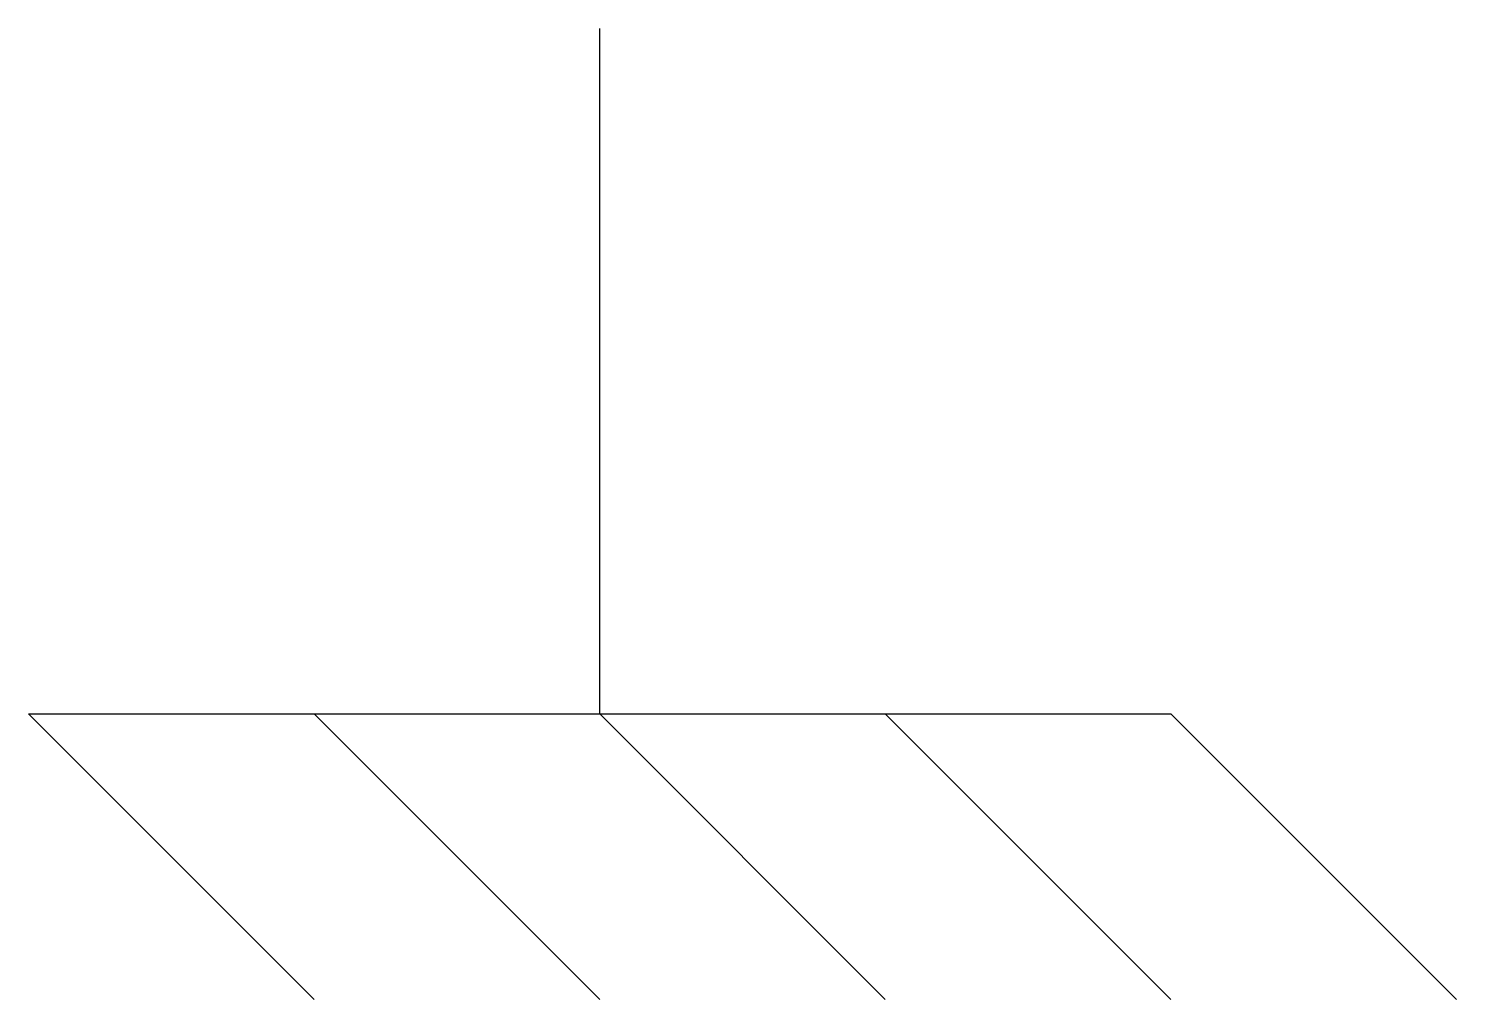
# Model space of a CAD drawing. Header units: millimetres. Extents: x -2.5 to 3.75, y -4.25 to 0.
import ezdxf

# ---------------------------------------------------------------- set-up
doc = ezdxf.new("R2010")
doc.units = ezdxf.units.MM
doc.layers.add('OBJECT', color=7, linetype='Continuous', true_color=0xffffff)

msp = doc.modelspace()

# ---------------------------------------------------------------- linework, layer by layer
at = {"layer": 'OBJECT'}
for p, q in [((0, -3), (0, 0)), ((-2.5, -3), (2.5, -3)), ((-2.5, -3), (-1.25, -4.25)), ((-1.25, -3), (0, -4.25)), ((0, -3), (1.25, -4.25)), ((1.25, -3), (2.5, -4.25)), ((2.5, -3), (3.75, -4.25))]:
    msp.add_line(p, q, dxfattribs=at)

doc.saveas('drawing.dxf')
